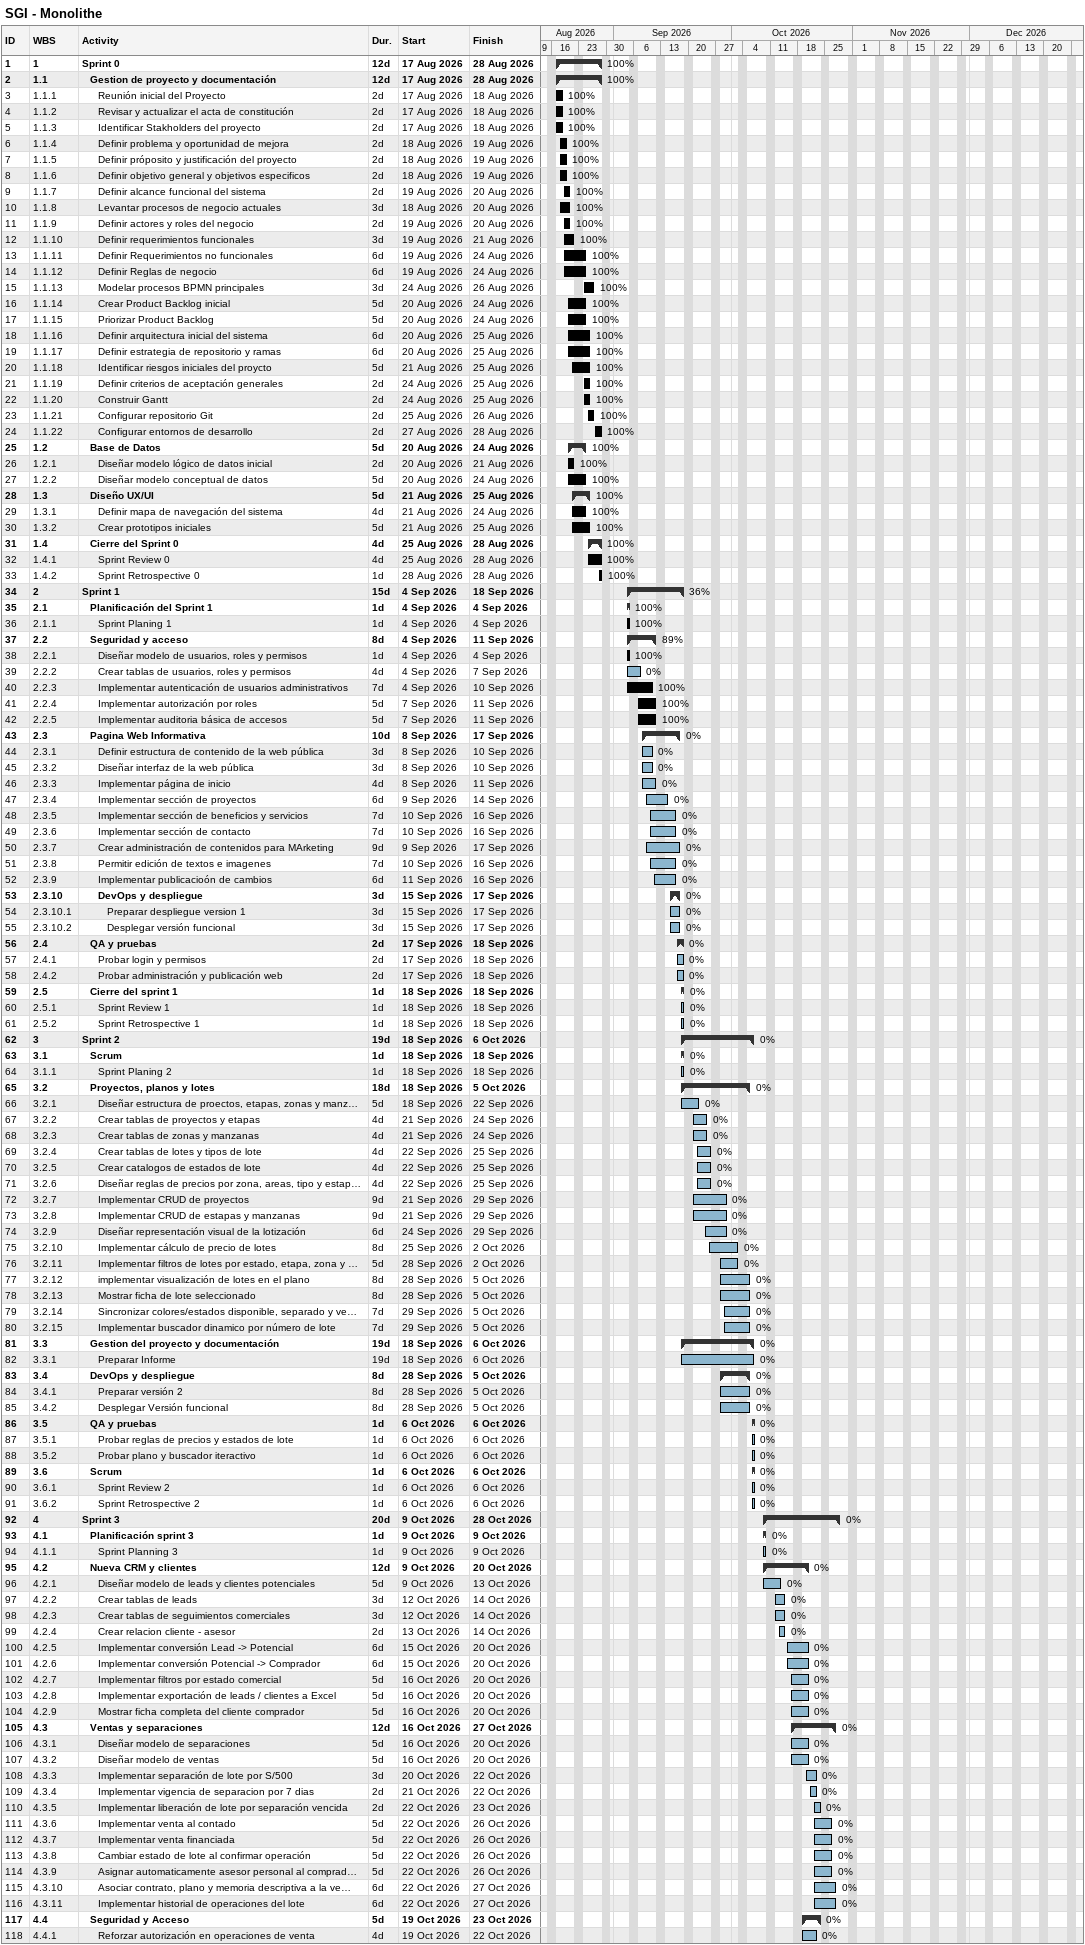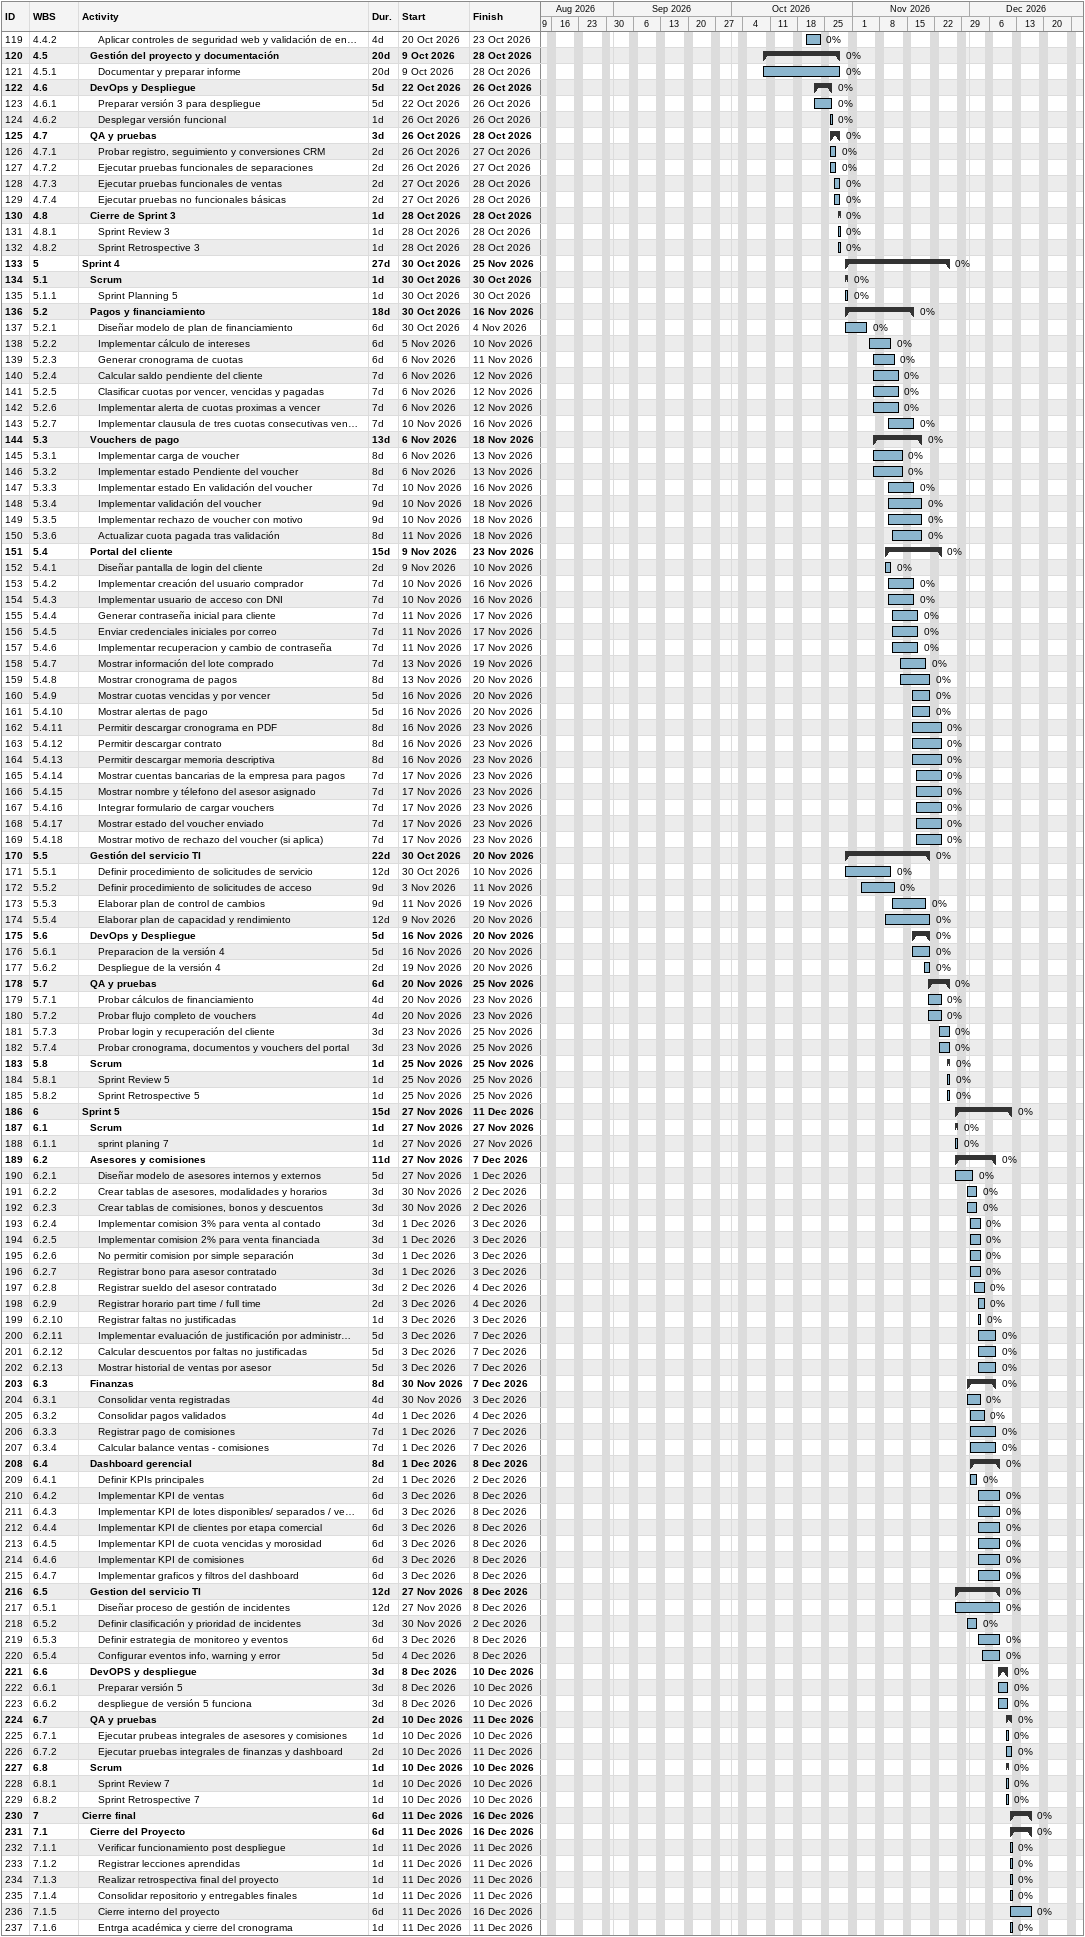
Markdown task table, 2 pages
SGI - Monolithe

| ID | WBS | Task | Duration | Start | Finish | % complete |
|---|---|---|---|---|---|---|
| 1 | 1 | **Sprint 0** | 12d | 2026-08-17 | 2026-08-28 | 100 |
| 2 | 1.1 | **Gestion de proyecto y documentación** | 12d | 2026-08-17 | 2026-08-28 | 100 |
| 3 | 1.1.1 | Reunión inicial del Proyecto | 2d | 2026-08-17 | 2026-08-18 | 100 |
| 4 | 1.1.2 | Revisar y actualizar el acta de constitución | 2d | 2026-08-17 | 2026-08-18 | 100 |
| 5 | 1.1.3 | Identificar Stakholders del proyecto | 2d | 2026-08-17 | 2026-08-18 | 100 |
| 6 | 1.1.4 | Definir problema y oportunidad de mejora | 2d | 2026-08-18 | 2026-08-19 | 100 |
| 7 | 1.1.5 | Definir próposito y justificación del proyecto | 2d | 2026-08-18 | 2026-08-19 | 100 |
| 8 | 1.1.6 | Definir objetivo general y objetivos especificos | 2d | 2026-08-18 | 2026-08-19 | 100 |
| 9 | 1.1.7 | Definir alcance funcional del sistema | 2d | 2026-08-19 | 2026-08-20 | 100 |
| 10 | 1.1.8 | Levantar procesos de negocio actuales | 3d | 2026-08-18 | 2026-08-20 | 100 |
| 11 | 1.1.9 | Definir actores y roles del negocio | 2d | 2026-08-19 | 2026-08-20 | 100 |
| 12 | 1.1.10 | Definir requerimientos funcionales | 3d | 2026-08-19 | 2026-08-21 | 100 |
| 13 | 1.1.11 | Definir Requerimientos no funcionales | 6d | 2026-08-19 | 2026-08-24 | 100 |
| 14 | 1.1.12 | Definir Reglas de negocio | 6d | 2026-08-19 | 2026-08-24 | 100 |
| 15 | 1.1.13 | Modelar procesos BPMN principales | 3d | 2026-08-24 | 2026-08-26 | 100 |
| 16 | 1.1.14 | Crear Product Backlog inicial | 5d | 2026-08-20 | 2026-08-24 | 100 |
| 17 | 1.1.15 | Priorizar Product Backlog | 5d | 2026-08-20 | 2026-08-24 | 100 |
| 18 | 1.1.16 | Definir arquitectura inicial del sistema | 6d | 2026-08-20 | 2026-08-25 | 100 |
| 19 | 1.1.17 | Definir estrategia de repositorio y ramas | 6d | 2026-08-20 | 2026-08-25 | 100 |
| 20 | 1.1.18 | Identificar riesgos iniciales del proycto | 5d | 2026-08-21 | 2026-08-25 | 100 |
| 21 | 1.1.19 | Definir criterios de aceptación generales | 2d | 2026-08-24 | 2026-08-25 | 100 |
| 22 | 1.1.20 | Construir Gantt | 2d | 2026-08-24 | 2026-08-25 | 100 |
| 23 | 1.1.21 | Configurar repositorio Git | 2d | 2026-08-25 | 2026-08-26 | 100 |
| 24 | 1.1.22 | Configurar entornos de desarrollo | 2d | 2026-08-27 | 2026-08-28 | 100 |
| 25 | 1.2 | **Base de Datos** | 5d | 2026-08-20 | 2026-08-24 | 100 |
| 26 | 1.2.1 | Diseñar modelo lógico de datos inicial | 2d | 2026-08-20 | 2026-08-21 | 100 |
| 27 | 1.2.2 | Diseñar modelo conceptual de datos | 5d | 2026-08-20 | 2026-08-24 | 100 |
| 28 | 1.3 | **Diseño UX/UI** | 5d | 2026-08-21 | 2026-08-25 | 100 |
| 29 | 1.3.1 | Definir mapa de navegación del sistema | 4d | 2026-08-21 | 2026-08-24 | 100 |
| 30 | 1.3.2 | Crear prototipos iniciales | 5d | 2026-08-21 | 2026-08-25 | 100 |
| 31 | 1.4 | **Cierre del Sprint 0** | 4d | 2026-08-25 | 2026-08-28 | 100 |
| 32 | 1.4.1 | Sprint Review 0 | 4d | 2026-08-25 | 2026-08-28 | 100 |
| 33 | 1.4.2 | Sprint Retrospective 0 | 1d | 2026-08-28 | 2026-08-28 | 100 |
| 34 | 2 | **Sprint 1** | 15d | 2026-09-04 | 2026-09-18 | 36 |
| 35 | 2.1 | **Planificación del Sprint 1** | 1d | 2026-09-04 | 2026-09-04 | 100 |
| 36 | 2.1.1 | Sprint Planing 1 | 1d | 2026-09-04 | 2026-09-04 | 100 |
| 37 | 2.2 | **Seguridad y acceso** | 8d | 2026-09-04 | 2026-09-11 | 89 |
| 38 | 2.2.1 | Diseñar modelo de usuarios, roles y permisos | 1d | 2026-09-04 | 2026-09-04 | 100 |
| 39 | 2.2.2 | Crear tablas de usuarios, roles y permisos | 4d | 2026-09-04 | 2026-09-07 | 0 |
| 40 | 2.2.3 | Implementar autenticación de usuarios administrativos | 7d | 2026-09-04 | 2026-09-10 | 100 |
| 41 | 2.2.4 | Implementar autorización por roles | 5d | 2026-09-07 | 2026-09-11 | 100 |
| 42 | 2.2.5 | Implementar auditoria básica de accesos | 5d | 2026-09-07 | 2026-09-11 | 100 |
| 43 | 2.3 | **Pagina Web Informativa** | 10d | 2026-09-08 | 2026-09-17 | 0 |
| 44 | 2.3.1 | Definir estructura de contenido de la web pública | 3d | 2026-09-08 | 2026-09-10 | 0 |
| 45 | 2.3.2 | Diseñar interfaz de la web pública | 3d | 2026-09-08 | 2026-09-10 | 0 |
| 46 | 2.3.3 | Implementar página de inicio | 4d | 2026-09-08 | 2026-09-11 | 0 |
| 47 | 2.3.4 | Implementar sección de proyectos | 6d | 2026-09-09 | 2026-09-14 | 0 |
| 48 | 2.3.5 | Implementar sección de beneficios y servicios | 7d | 2026-09-10 | 2026-09-16 | 0 |
| 49 | 2.3.6 | Implementar sección de contacto | 7d | 2026-09-10 | 2026-09-16 | 0 |
| 50 | 2.3.7 | Crear administración de contenidos para MArketing | 9d | 2026-09-09 | 2026-09-17 | 0 |
| 51 | 2.3.8 | Permitir edición de textos e imagenes | 7d | 2026-09-10 | 2026-09-16 | 0 |
| 52 | 2.3.9 | Implementar publicacioón de cambios | 6d | 2026-09-11 | 2026-09-16 | 0 |
| 53 | 2.3.10 | **DevOps y despliegue** | 3d | 2026-09-15 | 2026-09-17 | 0 |
| 54 | 2.3.10.1 | Preparar despliegue version 1 | 3d | 2026-09-15 | 2026-09-17 | 0 |
| 55 | 2.3.10.2 | Desplegar versión funcional | 3d | 2026-09-15 | 2026-09-17 | 0 |
| 56 | 2.4 | **QA y pruebas** | 2d | 2026-09-17 | 2026-09-18 | 0 |
| 57 | 2.4.1 | Probar login y permisos | 2d | 2026-09-17 | 2026-09-18 | 0 |
| 58 | 2.4.2 | Probar administración y publicación web | 2d | 2026-09-17 | 2026-09-18 | 0 |
| 59 | 2.5 | **Cierre del sprint 1** | 1d | 2026-09-18 | 2026-09-18 | 0 |
| 60 | 2.5.1 | Sprint Review 1 | 1d | 2026-09-18 | 2026-09-18 | 0 |
| 61 | 2.5.2 | Sprint Retrospective 1 | 1d | 2026-09-18 | 2026-09-18 | 0 |
| 62 | 3 | **Sprint 2** | 19d | 2026-09-18 | 2026-10-06 | 0 |
| 63 | 3.1 | **Scrum** | 1d | 2026-09-18 | 2026-09-18 | 0 |
| 64 | 3.1.1 | Sprint Planing 2 | 1d | 2026-09-18 | 2026-09-18 | 0 |
| 65 | 3.2 | **Proyectos, planos y lotes** | 18d | 2026-09-18 | 2026-10-05 | 0 |
| 66 | 3.2.1 | Diseñar estructura de proectos, etapas, zonas y manz… | 5d | 2026-09-18 | 2026-09-22 | 0 |
| 67 | 3.2.2 | Crear tablas de proyectos y etapas | 4d | 2026-09-21 | 2026-09-24 | 0 |
| 68 | 3.2.3 | Crear tablas de zonas y manzanas | 4d | 2026-09-21 | 2026-09-24 | 0 |
| 69 | 3.2.4 | Crear tablas de lotes y tipos de lote | 4d | 2026-09-22 | 2026-09-25 | 0 |
| 70 | 3.2.5 | Crear catalogos de estados de lote | 4d | 2026-09-22 | 2026-09-25 | 0 |
| 71 | 3.2.6 | Diseñar reglas de precios por zona, areas, tipo y estap… | 4d | 2026-09-22 | 2026-09-25 | 0 |
| 72 | 3.2.7 | Implementar CRUD de proyectos | 9d | 2026-09-21 | 2026-09-29 | 0 |
| 73 | 3.2.8 | Implementar CRUD de estapas y manzanas | 9d | 2026-09-21 | 2026-09-29 | 0 |
| 74 | 3.2.9 | Diseñar representación visual de la lotización | 6d | 2026-09-24 | 2026-09-29 | 0 |
| 75 | 3.2.10 | Implementar cálculo de precio de lotes | 8d | 2026-09-25 | 2026-10-02 | 0 |
| 76 | 3.2.11 | Implementar filtros de lotes por estado, etapa, zona y … | 5d | 2026-09-28 | 2026-10-02 | 0 |
| 77 | 3.2.12 | implementar visualización de lotes en el plano | 8d | 2026-09-28 | 2026-10-05 | 0 |
| 78 | 3.2.13 | Mostrar ficha de lote seleccionado | 8d | 2026-09-28 | 2026-10-05 | 0 |
| 79 | 3.2.14 | Sincronizar colores/estados disponible, separado y ve… | 7d | 2026-09-29 | 2026-10-05 | 0 |
| 80 | 3.2.15 | Implementar buscador dinamico por número de lote | 7d | 2026-09-29 | 2026-10-05 | 0 |
| 81 | 3.3 | **Gestion del proyecto y documentación** | 19d | 2026-09-18 | 2026-10-06 | 0 |
| 82 | 3.3.1 | Preparar Informe | 19d | 2026-09-18 | 2026-10-06 | 0 |
| 83 | 3.4 | **DevOps y despliegue** | 8d | 2026-09-28 | 2026-10-05 | 0 |
| 84 | 3.4.1 | Preparar versión 2 | 8d | 2026-09-28 | 2026-10-05 | 0 |
| 85 | 3.4.2 | Desplegar Versión funcional | 8d | 2026-09-28 | 2026-10-05 | 0 |
| 86 | 3.5 | **QA y pruebas** | 1d | 2026-10-06 | 2026-10-06 | 0 |
| 87 | 3.5.1 | Probar reglas de precios y estados de lote | 1d | 2026-10-06 | 2026-10-06 | 0 |
| 88 | 3.5.2 | Probar plano y buscador iteractivo | 1d | 2026-10-06 | 2026-10-06 | 0 |
| 89 | 3.6 | **Scrum** | 1d | 2026-10-06 | 2026-10-06 | 0 |
| 90 | 3.6.1 | Sprint Review 2 | 1d | 2026-10-06 | 2026-10-06 | 0 |
| 91 | 3.6.2 | Sprint Retrospective 2 | 1d | 2026-10-06 | 2026-10-06 | 0 |
| 92 | 4 | **Sprint 3** | 20d | 2026-10-09 | 2026-10-28 | 0 |
| 93 | 4.1 | **Planificación sprint 3** | 1d | 2026-10-09 | 2026-10-09 | 0 |
| 94 | 4.1.1 | Sprint Planning 3 | 1d | 2026-10-09 | 2026-10-09 | 0 |
| 95 | 4.2 | **Nueva CRM y clientes** | 12d | 2026-10-09 | 2026-10-20 | 0 |
| 96 | 4.2.1 | Diseñar modelo de leads y clientes potenciales | 5d | 2026-10-09 | 2026-10-13 | 0 |
| 97 | 4.2.2 | Crear tablas de leads | 3d | 2026-10-12 | 2026-10-14 | 0 |
| 98 | 4.2.3 | Crear tablas de seguimientos comerciales | 3d | 2026-10-12 | 2026-10-14 | 0 |
| 99 | 4.2.4 | Crear relacion cliente - asesor | 2d | 2026-10-13 | 2026-10-14 | 0 |
| 100 | 4.2.5 | Implementar conversión Lead -> Potencial | 6d | 2026-10-15 | 2026-10-20 | 0 |
| 101 | 4.2.6 | Implementar conversión Potencial -> Comprador | 6d | 2026-10-15 | 2026-10-20 | 0 |
| 102 | 4.2.7 | Implementar filtros por estado comercial | 5d | 2026-10-16 | 2026-10-20 | 0 |
| 103 | 4.2.8 | Implementar exportación de leads / clientes a Excel | 5d | 2026-10-16 | 2026-10-20 | 0 |
| 104 | 4.2.9 | Mostrar ficha completa del cliente comprador | 5d | 2026-10-16 | 2026-10-20 | 0 |
| 105 | 4.3 | **Ventas y separaciones** | 12d | 2026-10-16 | 2026-10-27 | 0 |
| 106 | 4.3.1 | Diseñar modelo de separaciones | 5d | 2026-10-16 | 2026-10-20 | 0 |
| 107 | 4.3.2 | Diseñar modelo de ventas | 5d | 2026-10-16 | 2026-10-20 | 0 |
| 108 | 4.3.3 | Implementar separación de lote por S/500 | 3d | 2026-10-20 | 2026-10-22 | 0 |
| 109 | 4.3.4 | Implementar vigencia de separacion por 7 dias | 2d | 2026-10-21 | 2026-10-22 | 0 |
| 110 | 4.3.5 | Implementar liberación de lote por separación vencida | 2d | 2026-10-22 | 2026-10-23 | 0 |
| 111 | 4.3.6 | Implementar venta al contado | 5d | 2026-10-22 | 2026-10-26 | 0 |
| 112 | 4.3.7 | Implementar venta financiada | 5d | 2026-10-22 | 2026-10-26 | 0 |
| 113 | 4.3.8 | Cambiar estado de lote al confirmar operación | 5d | 2026-10-22 | 2026-10-26 | 0 |
| 114 | 4.3.9 | Asignar automaticamente asesor personal al comprad… | 5d | 2026-10-22 | 2026-10-26 | 0 |
| 115 | 4.3.10 | Asociar contrato, plano y memoria descriptiva a la ve… | 6d | 2026-10-22 | 2026-10-27 | 0 |
| 116 | 4.3.11 | Implementar historial de operaciones del lote | 6d | 2026-10-22 | 2026-10-27 | 0 |
| 117 | 4.4 | **Seguridad y Acceso** | 5d | 2026-10-19 | 2026-10-23 | 0 |
| 118 | 4.4.1 | Reforzar autorización en operaciones de venta | 4d | 2026-10-19 | 2026-10-22 | 0 |
| 119 | 4.4.2 | Aplicar controles de seguridad web y validación de en… | 4d | 2026-10-20 | 2026-10-23 | 0 |
| 120 | 4.5 | **Gestión del proyecto y documentación** | 20d | 2026-10-09 | 2026-10-28 | 0 |
| 121 | 4.5.1 | Documentar y preparar informe | 20d | 2026-10-09 | 2026-10-28 | 0 |
| 122 | 4.6 | **DevOps y Despliegue** | 5d | 2026-10-22 | 2026-10-26 | 0 |
| 123 | 4.6.1 | Preparar versión 3 para despliegue | 5d | 2026-10-22 | 2026-10-26 | 0 |
| 124 | 4.6.2 | Desplegar versión funcional | 1d | 2026-10-26 | 2026-10-26 | 0 |
| 125 | 4.7 | **QA y pruebas** | 3d | 2026-10-26 | 2026-10-28 | 0 |
| 126 | 4.7.1 | Probar registro, seguimiento y conversiones CRM | 2d | 2026-10-26 | 2026-10-27 | 0 |
| 127 | 4.7.2 | Ejecutar pruebas funcionales de separaciones | 2d | 2026-10-26 | 2026-10-27 | 0 |
| 128 | 4.7.3 | Ejecutar pruebas funcionales de ventas | 2d | 2026-10-27 | 2026-10-28 | 0 |
| 129 | 4.7.4 | Ejecutar pruebas no funcionales básicas | 2d | 2026-10-27 | 2026-10-28 | 0 |
| 130 | 4.8 | **Cierre de Sprint 3** | 1d | 2026-10-28 | 2026-10-28 | 0 |
| 131 | 4.8.1 | Sprint Review 3 | 1d | 2026-10-28 | 2026-10-28 | 0 |
| 132 | 4.8.2 | Sprint Retrospective 3 | 1d | 2026-10-28 | 2026-10-28 | 0 |
| 133 | 5 | **Sprint 4** | 27d | 2026-10-30 | 2026-11-25 | 0 |
| 134 | 5.1 | **Scrum** | 1d | 2026-10-30 | 2026-10-30 | 0 |
| 135 | 5.1.1 | Sprint Planning 5 | 1d | 2026-10-30 | 2026-10-30 | 0 |
| 136 | 5.2 | **Pagos y financiamiento** | 18d | 2026-10-30 | 2026-11-16 | 0 |
| 137 | 5.2.1 | Diseñar modelo de plan de financiamiento | 6d | 2026-10-30 | 2026-11-04 | 0 |
| 138 | 5.2.2 | Implementar cálculo de intereses | 6d | 2026-11-05 | 2026-11-10 | 0 |
| 139 | 5.2.3 | Generar cronograma de cuotas | 6d | 2026-11-06 | 2026-11-11 | 0 |
| 140 | 5.2.4 | Calcular saldo pendiente del cliente | 7d | 2026-11-06 | 2026-11-12 | 0 |
| 141 | 5.2.5 | Clasificar cuotas por vencer, vencidas y pagadas | 7d | 2026-11-06 | 2026-11-12 | 0 |
| 142 | 5.2.6 | Implementar alerta de cuotas proximas a vencer | 7d | 2026-11-06 | 2026-11-12 | 0 |
| 143 | 5.2.7 | Implementar clausula de tres cuotas consecutivas ven… | 7d | 2026-11-10 | 2026-11-16 | 0 |
| 144 | 5.3 | **Vouchers de pago** | 13d | 2026-11-06 | 2026-11-18 | 0 |
| 145 | 5.3.1 | Implementar carga de voucher | 8d | 2026-11-06 | 2026-11-13 | 0 |
| 146 | 5.3.2 | Implementar estado Pendiente del voucher | 8d | 2026-11-06 | 2026-11-13 | 0 |
| 147 | 5.3.3 | Implementar estado En validación del voucher | 7d | 2026-11-10 | 2026-11-16 | 0 |
| 148 | 5.3.4 | Implementar validación del voucher | 9d | 2026-11-10 | 2026-11-18 | 0 |
| 149 | 5.3.5 | Implementar rechazo de voucher con motivo | 9d | 2026-11-10 | 2026-11-18 | 0 |
| 150 | 5.3.6 | Actualizar cuota pagada tras validación | 8d | 2026-11-11 | 2026-11-18 | 0 |
| 151 | 5.4 | **Portal del cliente** | 15d | 2026-11-09 | 2026-11-23 | 0 |
| 152 | 5.4.1 | Diseñar pantalla de login del cliente | 2d | 2026-11-09 | 2026-11-10 | 0 |
| 153 | 5.4.2 | Implementar creación del usuario comprador | 7d | 2026-11-10 | 2026-11-16 | 0 |
| 154 | 5.4.3 | Implementar usuario de acceso con DNI | 7d | 2026-11-10 | 2026-11-16 | 0 |
| 155 | 5.4.4 | Generar contraseña inicial para cliente | 7d | 2026-11-11 | 2026-11-17 | 0 |
| 156 | 5.4.5 | Enviar credenciales iniciales por correo | 7d | 2026-11-11 | 2026-11-17 | 0 |
| 157 | 5.4.6 | Implementar recuperacion y cambio de contraseña | 7d | 2026-11-11 | 2026-11-17 | 0 |
| 158 | 5.4.7 | Mostrar información del lote comprado | 7d | 2026-11-13 | 2026-11-19 | 0 |
| 159 | 5.4.8 | Mostrar cronograma de pagos | 8d | 2026-11-13 | 2026-11-20 | 0 |
| 160 | 5.4.9 | Mostrar cuotas vencidas y por vencer | 5d | 2026-11-16 | 2026-11-20 | 0 |
| 161 | 5.4.10 | Mostrar alertas de pago | 5d | 2026-11-16 | 2026-11-20 | 0 |
| 162 | 5.4.11 | Permitir descargar cronograma en PDF | 8d | 2026-11-16 | 2026-11-23 | 0 |
| 163 | 5.4.12 | Permitir descargar contrato | 8d | 2026-11-16 | 2026-11-23 | 0 |
| 164 | 5.4.13 | Permitir descargar memoria descriptiva | 8d | 2026-11-16 | 2026-11-23 | 0 |
| 165 | 5.4.14 | Mostrar cuentas bancarias de la empresa para pagos | 7d | 2026-11-17 | 2026-11-23 | 0 |
| 166 | 5.4.15 | Mostrar nombre y télefono del asesor asignado | 7d | 2026-11-17 | 2026-11-23 | 0 |
| 167 | 5.4.16 | Integrar formulario de cargar vouchers | 7d | 2026-11-17 | 2026-11-23 | 0 |
| 168 | 5.4.17 | Mostrar estado del voucher enviado | 7d | 2026-11-17 | 2026-11-23 | 0 |
| 169 | 5.4.18 | Mostrar motivo de rechazo del voucher (si aplica) | 7d | 2026-11-17 | 2026-11-23 | 0 |
| 170 | 5.5 | **Gestión del servicio TI** | 22d | 2026-10-30 | 2026-11-20 | 0 |
| 171 | 5.5.1 | Definir procedimiento de solicitudes de servicio | 12d | 2026-10-30 | 2026-11-10 | 0 |
| 172 | 5.5.2 | Definir procedimiento de solicitudes de acceso | 9d | 2026-11-03 | 2026-11-11 | 0 |
| 173 | 5.5.3 | Elaborar plan de control de cambios | 9d | 2026-11-11 | 2026-11-19 | 0 |
| 174 | 5.5.4 | Elaborar plan de capacidad y rendimiento | 12d | 2026-11-09 | 2026-11-20 | 0 |
| 175 | 5.6 | **DevOps y Despliegue** | 5d | 2026-11-16 | 2026-11-20 | 0 |
| 176 | 5.6.1 | Preparacion de la versión 4 | 5d | 2026-11-16 | 2026-11-20 | 0 |
| 177 | 5.6.2 | Despliegue de la versión 4 | 2d | 2026-11-19 | 2026-11-20 | 0 |
| 178 | 5.7 | **QA y pruebas** | 6d | 2026-11-20 | 2026-11-25 | 0 |
| 179 | 5.7.1 | Probar cálculos de financiamiento | 4d | 2026-11-20 | 2026-11-23 | 0 |
| 180 | 5.7.2 | Probar flujo completo de vouchers | 4d | 2026-11-20 | 2026-11-23 | 0 |
| 181 | 5.7.3 | Probar login y recuperación del cliente | 3d | 2026-11-23 | 2026-11-25 | 0 |
| 182 | 5.7.4 | Probar cronograma, documentos y vouchers del portal | 3d | 2026-11-23 | 2026-11-25 | 0 |
| 183 | 5.8 | **Scrum** | 1d | 2026-11-25 | 2026-11-25 | 0 |
| 184 | 5.8.1 | Sprint Review 5 | 1d | 2026-11-25 | 2026-11-25 | 0 |
| 185 | 5.8.2 | Sprint Retrospective 5 | 1d | 2026-11-25 | 2026-11-25 | 0 |
| 186 | 6 | **Sprint 5** | 15d | 2026-11-27 | 2026-12-11 | 0 |
| 187 | 6.1 | **Scrum** | 1d | 2026-11-27 | 2026-11-27 | 0 |
| 188 | 6.1.1 | sprint planing 7 | 1d | 2026-11-27 | 2026-11-27 | 0 |
| 189 | 6.2 | **Asesores y comisiones** | 11d | 2026-11-27 | 2026-12-07 | 0 |
| 190 | 6.2.1 | Diseñar modelo de asesores internos y externos | 5d | 2026-11-27 | 2026-12-01 | 0 |
| 191 | 6.2.2 | Crear tablas de asesores, modalidades y horarios | 3d | 2026-11-30 | 2026-12-02 | 0 |
| 192 | 6.2.3 | Crear tablas de comisiones, bonos y descuentos | 3d | 2026-11-30 | 2026-12-02 | 0 |
| 193 | 6.2.4 | Implementar comision 3% para venta al contado | 3d | 2026-12-01 | 2026-12-03 | 0 |
| 194 | 6.2.5 | Implementar comision 2% para venta financiada | 3d | 2026-12-01 | 2026-12-03 | 0 |
| 195 | 6.2.6 | No permitir comision por simple separación | 3d | 2026-12-01 | 2026-12-03 | 0 |
| 196 | 6.2.7 | Registrar bono para asesor contratado | 3d | 2026-12-01 | 2026-12-03 | 0 |
| 197 | 6.2.8 | Registrar sueldo del asesor contratado | 3d | 2026-12-02 | 2026-12-04 | 0 |
| 198 | 6.2.9 | Registrar horario part time / full time | 2d | 2026-12-03 | 2026-12-04 | 0 |
| 199 | 6.2.10 | Registrar faltas no justificadas | 1d | 2026-12-03 | 2026-12-03 | 0 |
| 200 | 6.2.11 | Implementar evaluación de justificación por administr… | 5d | 2026-12-03 | 2026-12-07 | 0 |
| 201 | 6.2.12 | Calcular descuentos por faltas no justificadas | 5d | 2026-12-03 | 2026-12-07 | 0 |
| 202 | 6.2.13 | Mostrar historial de ventas por asesor | 5d | 2026-12-03 | 2026-12-07 | 0 |
| 203 | 6.3 | **Finanzas** | 8d | 2026-11-30 | 2026-12-07 | 0 |
| 204 | 6.3.1 | Consolidar venta registradas | 4d | 2026-11-30 | 2026-12-03 | 0 |
| 205 | 6.3.2 | Consolidar pagos validados | 4d | 2026-12-01 | 2026-12-04 | 0 |
| 206 | 6.3.3 | Registrar pago de comisiones | 7d | 2026-12-01 | 2026-12-07 | 0 |
| 207 | 6.3.4 | Calcular balance ventas - comisiones | 7d | 2026-12-01 | 2026-12-07 | 0 |
| 208 | 6.4 | **Dashboard gerencial** | 8d | 2026-12-01 | 2026-12-08 | 0 |
| 209 | 6.4.1 | Definir KPIs principales | 2d | 2026-12-01 | 2026-12-02 | 0 |
| 210 | 6.4.2 | Implementar KPI de ventas | 6d | 2026-12-03 | 2026-12-08 | 0 |
| 211 | 6.4.3 | Implementar KPI de lotes disponibles/ separados / ve… | 6d | 2026-12-03 | 2026-12-08 | 0 |
| 212 | 6.4.4 | Implementar KPI de clientes por etapa comercial | 6d | 2026-12-03 | 2026-12-08 | 0 |
| 213 | 6.4.5 | Implementar KPI de cuota vencidas y morosidad | 6d | 2026-12-03 | 2026-12-08 | 0 |
| 214 | 6.4.6 | Implementar KPI de comisiones | 6d | 2026-12-03 | 2026-12-08 | 0 |
| 215 | 6.4.7 | Implementar graficos y filtros del dashboard | 6d | 2026-12-03 | 2026-12-08 | 0 |
| 216 | 6.5 | **Gestion del servicio TI** | 12d | 2026-11-27 | 2026-12-08 | 0 |
| 217 | 6.5.1 | Diseñar proceso de gestión de incidentes | 12d | 2026-11-27 | 2026-12-08 | 0 |
| 218 | 6.5.2 | Definir clasificación y prioridad de incidentes | 3d | 2026-11-30 | 2026-12-02 | 0 |
| 219 | 6.5.3 | Definir estrategia de monitoreo y eventos | 6d | 2026-12-03 | 2026-12-08 | 0 |
| 220 | 6.5.4 | Configurar eventos info, warning y error | 5d | 2026-12-04 | 2026-12-08 | 0 |
| 221 | 6.6 | **DevOPS y despliegue** | 3d | 2026-12-08 | 2026-12-10 | 0 |
| 222 | 6.6.1 | Preparar versión 5 | 3d | 2026-12-08 | 2026-12-10 | 0 |
| 223 | 6.6.2 | despliegue de versión 5 funciona | 3d | 2026-12-08 | 2026-12-10 | 0 |
| 224 | 6.7 | **QA y pruebas** | 2d | 2026-12-10 | 2026-12-11 | 0 |
| 225 | 6.7.1 | Ejecutar prubeas integrales de asesores y comisiones | 1d | 2026-12-10 | 2026-12-10 | 0 |
| 226 | 6.7.2 | Ejecutar pruebas integrales de finanzas y dashboard | 2d | 2026-12-10 | 2026-12-11 | 0 |
| 227 | 6.8 | **Scrum** | 1d | 2026-12-10 | 2026-12-10 | 0 |
| 228 | 6.8.1 | Sprint Review 7 | 1d | 2026-12-10 | 2026-12-10 | 0 |
| 229 | 6.8.2 | Sprint Retrospective 7 | 1d | 2026-12-10 | 2026-12-10 | 0 |
| 230 | 7 | **Cierre final** | 6d | 2026-12-11 | 2026-12-16 | 0 |
| 231 | 7.1 | **Cierre del Proyecto** | 6d | 2026-12-11 | 2026-12-16 | 0 |
| 232 | 7.1.1 | Verificar funcionamiento post despliegue | 1d | 2026-12-11 | 2026-12-11 | 0 |
| 233 | 7.1.2 | Registrar lecciones aprendidas | 1d | 2026-12-11 | 2026-12-11 | 0 |
| 234 | 7.1.3 | Realizar retrospectiva final del proyecto | 1d | 2026-12-11 | 2026-12-11 | 0 |
| 235 | 7.1.4 | Consolidar repositorio y entregables finales | 1d | 2026-12-11 | 2026-12-11 | 0 |
| 236 | 7.1.5 | Cierre interno del proyecto | 6d | 2026-12-11 | 2026-12-16 | 0 |
| 237 | 7.1.6 | Entrga académica y cierre del cronograma | 1d | 2026-12-11 | 2026-12-11 | 0 |
